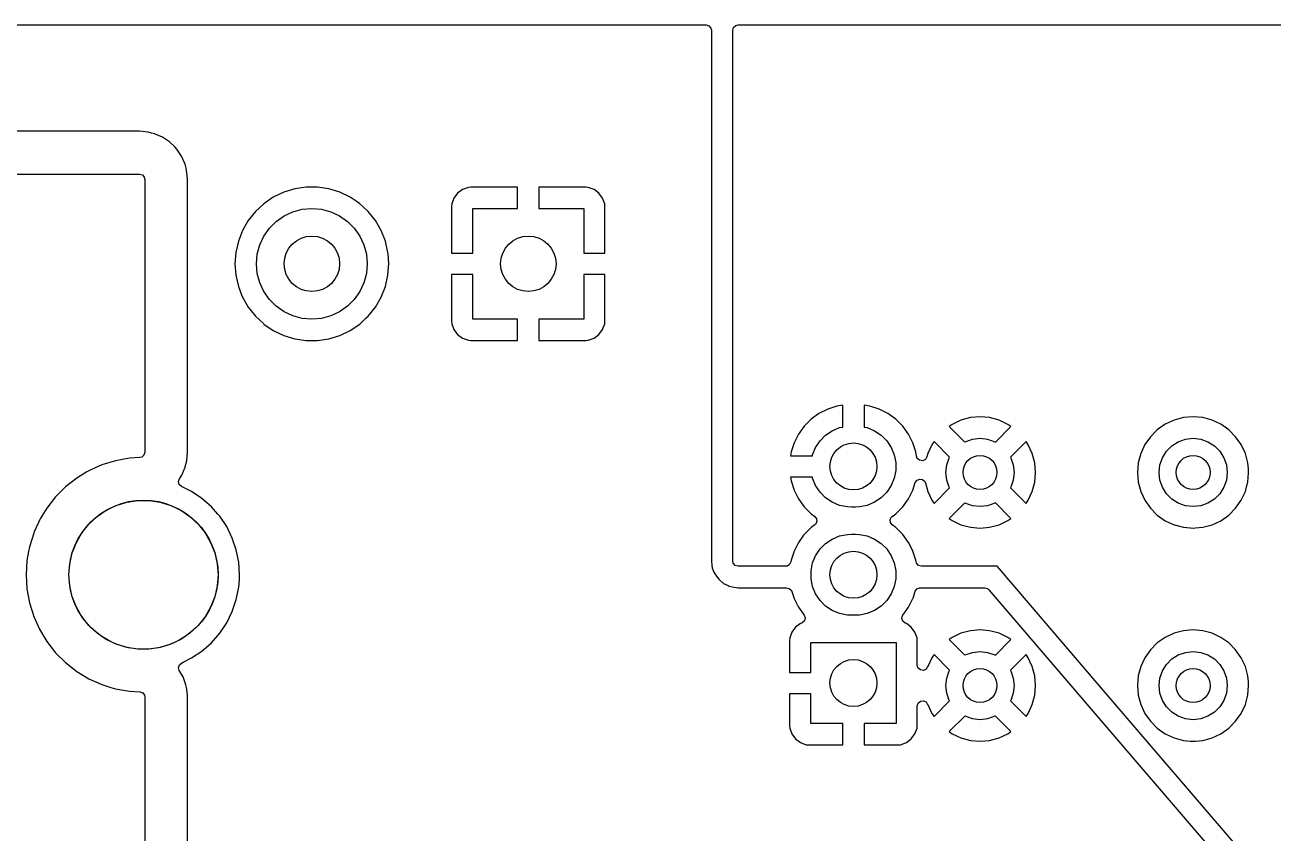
# Model space of a CAD drawing. Extents: x 2.85 to 10.26, y -4.55 to -2.42.
# Drawn here: x 4.692 to 5.846, y -3.168 to -2.421 of the extents above; entities that cross this region are included whole.
import ezdxf

# ---------------------------------------------------------------- set-up
doc = ezdxf.new("R2010")
doc.units = 0
doc.header["$MEASUREMENT"] = 0
doc.layers.add('BLACK', color=7, linetype='CONTINUOUS')

msp = doc.modelspace()

# ---------------------------------------------------------------- linework, layer by layer
at = {"layer": 'BLACK', "linetype": 'CONTINUOUS'}
for p, q in [((3.8435, -2.4213), (5.3217, -2.4213)), ((5.3217, -2.4213), (5.3243, -2.4221)), ((5.3493, -2.4217), (5.3513, -2.4213)), ((5.3513, -2.4213), (10.0473, -2.4213)), ((5.3243, -2.4221), (5.3261, -2.4241)), ((5.3261, -2.4241), (5.3266, -2.4262)), ((5.3266, -2.4262), (5.3266, -2.9164)), ((5.3465, -2.4262), (5.3472, -2.4235)), ((5.3465, -2.9164), (5.3465, -2.4262)), ((5.3472, -2.4235), (5.3493, -2.4217)), ((4.7983, -2.5195), (4.5861, -2.5195)), ((4.8062, -2.5203), (4.7983, -2.5195)), ((4.7983, -2.5195), (4.7983, -2.5195)), ((4.8094, -2.5211), (4.8062, -2.5203)), ((4.8062, -2.5203), (4.8062, -2.5203)), ((4.8062, -2.5203), (4.8062, -2.5203)), ((4.8121, -2.5218), (4.8094, -2.5211)), ((4.8094, -2.5211), (4.8094, -2.5211)), ((4.8094, -2.5211), (4.8094, -2.5211)), ((4.8195, -2.5249), (4.8121, -2.5218)), ((4.8121, -2.5218), (4.8121, -2.5218)), ((4.8261, -2.5293), (4.8195, -2.5249)), ((4.8195, -2.5249), (4.8195, -2.5249)), ((4.8308, -2.5339), (4.8261, -2.5293)), ((4.8261, -2.5293), (4.8261, -2.5293)), ((4.8326, -2.536), (4.8308, -2.5339)), ((4.8372, -2.5425), (4.8326, -2.536)), ((4.8326, -2.536), (4.8326, -2.536)), ((4.8326, -2.536), (4.8326, -2.536)), ((4.8404, -2.5499), (4.8372, -2.5425)), ((4.8372, -2.5425), (4.8372, -2.5425)), ((4.8372, -2.5425), (4.8372, -2.5425)), ((4.5861, -2.5591), (4.7983, -2.5591)), ((4.7983, -2.5591), (4.8009, -2.5598)), ((4.8009, -2.5598), (4.8027, -2.5619)), ((4.8414, -2.5535), (4.8404, -2.5499)), ((4.8418, -2.5555), (4.8414, -2.5535)), ((4.8427, -2.5635), (4.8418, -2.5555)), ((4.8027, -2.5619), (4.8031, -2.5639)), ((4.8031, -2.5639), (4.8031, -2.816)), ((4.8427, -2.5639), (4.8427, -2.5635)), ((4.8427, -2.6419), (4.8427, -2.5639)), ((4.9522, -2.571), (4.9417, -2.5726)), ((4.9628, -2.571), (4.9522, -2.571)), ((4.9522, -2.571), (4.9522, -2.571)), ((4.9733, -2.5726), (4.9628, -2.571)), ((4.9628, -2.571), (4.9628, -2.571)), ((5.1021, -2.5713), (5.0968, -2.5733)), ((5.1044, -2.5711), (5.1021, -2.5713)), ((5.1021, -2.5713), (5.1021, -2.5713)), ((5.1476, -2.5711), (5.1044, -2.5711)), ((5.1476, -2.5907), (5.1476, -2.5711)), ((5.2105, -2.5711), (5.1673, -2.5711)), ((5.1673, -2.5711), (5.1673, -2.5907)), ((5.2129, -2.5713), (5.2105, -2.5711)), ((5.2182, -2.5733), (5.2129, -2.5713)), ((5.2129, -2.5713), (5.2129, -2.5713)), ((4.9219, -2.5804), (4.9132, -2.5864)), ((4.9315, -2.5758), (4.9219, -2.5804)), ((4.9417, -2.5726), (4.9315, -2.5758)), ((4.9417, -2.5726), (4.9417, -2.5726)), ((4.9835, -2.5758), (4.9733, -2.5726)), ((4.9733, -2.5726), (4.9733, -2.5726)), ((4.993, -2.5804), (4.9835, -2.5758)), ((4.9835, -2.5758), (4.9835, -2.5758)), ((4.9994, -2.5847), (4.993, -2.5804)), ((4.993, -2.5804), (4.993, -2.5804)), ((4.993, -2.5804), (4.993, -2.5804)), ((4.993, -2.5804), (4.993, -2.5804)), ((5.0888, -2.5812), (5.0869, -2.5865)), ((5.0922, -2.5767), (5.0888, -2.5812)), ((5.0888, -2.5812), (5.0888, -2.5812)), ((5.0968, -2.5733), (5.0922, -2.5767)), ((5.0922, -2.5767), (5.0922, -2.5767)), ((5.0968, -2.5733), (5.0968, -2.5733)), ((5.2227, -2.5767), (5.2182, -2.5733)), ((5.2182, -2.5733), (5.2182, -2.5733)), ((5.2261, -2.5812), (5.2227, -2.5767)), ((5.2227, -2.5767), (5.2227, -2.5767)), ((5.2281, -2.5865), (5.2261, -2.5812)), ((5.2261, -2.5812), (5.2261, -2.5812)), ((4.9054, -2.5936), (4.8987, -2.6019)), ((4.9132, -2.5864), (4.9054, -2.5936)), ((4.9319, -2.5976), (4.94, -2.5938)), ((4.94, -2.5938), (4.9486, -2.5915)), ((4.9486, -2.5915), (4.9575, -2.5907)), ((4.9575, -2.5907), (4.9664, -2.5915)), ((4.9664, -2.5915), (4.975, -2.5938)), ((4.975, -2.5938), (4.9831, -2.5976)), ((5.0018, -2.5864), (4.9994, -2.5847)), ((5.0045, -2.5889), (5.0018, -2.5864)), ((5.0096, -2.5936), (5.0045, -2.5889)), ((5.0162, -2.6019), (5.0096, -2.5936)), ((5.0096, -2.5936), (5.0096, -2.5936)), ((5.0096, -2.5936), (5.0096, -2.5936)), ((5.0869, -2.5865), (5.0866, -2.5889)), ((5.0866, -2.5889), (5.0866, -2.6321)), ((5.0869, -2.5865), (5.0869, -2.5865)), ((5.1063, -2.6321), (5.1063, -2.5907)), ((5.1063, -2.5907), (5.1476, -2.5907)), ((5.1673, -2.5907), (5.2087, -2.5907)), ((5.2087, -2.5907), (5.2087, -2.6321)), ((5.2283, -2.5889), (5.2281, -2.5865)), ((5.2281, -2.5865), (5.2281, -2.5865)), ((5.2283, -2.6321), (5.2283, -2.5889)), ((5.2283, -2.5889), (5.2283, -2.5889)), ((4.8987, -2.6019), (4.8934, -2.6111)), ((4.9183, -2.609), (4.9246, -2.6027)), ((4.9246, -2.6027), (4.9319, -2.5976)), ((4.9831, -2.5976), (4.9904, -2.6027)), ((4.9904, -2.6027), (4.9967, -2.609)), ((5.0215, -2.6111), (5.0162, -2.6019)), ((4.8934, -2.6111), (4.8896, -2.621)), ((4.8934, -2.6111), (4.8934, -2.6111)), ((4.9094, -2.6244), (4.9132, -2.6163)), ((4.9132, -2.6163), (4.9183, -2.609)), ((4.9967, -2.609), (5.0018, -2.6163)), ((5.0018, -2.6163), (5.0056, -2.6244)), ((5.0254, -2.621), (5.0215, -2.6111)), ((4.8896, -2.621), (4.8872, -2.6313)), ((4.8896, -2.621), (4.8896, -2.621)), ((4.9071, -2.633), (4.9094, -2.6244)), ((5.0056, -2.6244), (5.0079, -2.633)), ((5.0278, -2.6313), (5.0254, -2.621)), ((4.8872, -2.6313), (4.8864, -2.6419)), ((4.9063, -2.6419), (4.9071, -2.633)), ((5.0079, -2.633), (5.0087, -2.6419)), ((5.0279, -2.6328), (5.0278, -2.6313)), ((5.0286, -2.6419), (5.0279, -2.6328)), ((5.0866, -2.6321), (5.1063, -2.6321)), ((5.2087, -2.6321), (5.2283, -2.6321)), ((4.8427, -2.816), (4.8427, -2.6419)), ((4.8864, -2.6419), (4.8872, -2.6525)), ((4.8864, -2.6419), (4.8864, -2.6419)), ((4.9071, -2.6508), (4.9063, -2.6419)), ((4.9094, -2.6594), (4.9071, -2.6508)), ((5.0079, -2.6508), (5.0056, -2.6594)), ((5.0087, -2.6419), (5.0079, -2.6508)), ((5.0278, -2.6525), (5.0283, -2.6448)), ((5.0283, -2.6448), (5.0286, -2.6419)), ((5.0286, -2.6419), (5.0286, -2.6419)), ((5.0866, -2.6518), (5.0866, -2.695)), ((5.1063, -2.6518), (5.0866, -2.6518)), ((5.1063, -2.6931), (5.1063, -2.6518)), ((5.2283, -2.6518), (5.2087, -2.6518)), ((5.2087, -2.6518), (5.2087, -2.6931)), ((5.2283, -2.695), (5.2283, -2.6518)), ((4.8872, -2.6525), (4.8896, -2.6629)), ((4.8896, -2.6629), (4.8896, -2.6629)), ((4.8896, -2.6629), (4.8925, -2.6705)), ((4.9132, -2.6675), (4.9094, -2.6594)), ((5.0056, -2.6594), (5.0018, -2.6675)), ((5.0215, -2.6728), (5.0254, -2.6629)), ((5.0254, -2.6629), (5.0278, -2.6525)), ((4.8925, -2.6705), (4.8934, -2.6728)), ((4.8934, -2.6728), (4.8987, -2.682)), ((4.9183, -2.6748), (4.9132, -2.6675)), ((4.9246, -2.6811), (4.9183, -2.6748)), ((4.9967, -2.6748), (4.9904, -2.6811)), ((5.0018, -2.6675), (4.9967, -2.6748)), ((5.0162, -2.682), (5.0215, -2.6728)), ((4.8987, -2.682), (4.9015, -2.6854)), ((4.9015, -2.6854), (4.9054, -2.6903)), ((4.9319, -2.6863), (4.9246, -2.6811)), ((4.94, -2.69), (4.9319, -2.6863)), ((4.9831, -2.6863), (4.975, -2.69)), ((4.9904, -2.6811), (4.9831, -2.6863)), ((5.0096, -2.6903), (5.0162, -2.682)), ((4.9054, -2.6903), (4.9127, -2.6971)), ((4.9127, -2.6971), (4.9132, -2.6975)), ((4.9132, -2.6975), (4.9219, -2.7035)), ((4.9486, -2.6923), (4.94, -2.69)), ((4.9575, -2.6931), (4.9486, -2.6923)), ((4.9664, -2.6923), (4.9575, -2.6931)), ((4.975, -2.69), (4.9664, -2.6923)), ((4.993, -2.7035), (5.0018, -2.6975)), ((5.0018, -2.6975), (5.0078, -2.6919)), ((5.0078, -2.6919), (5.0096, -2.6903)), ((5.0096, -2.6903), (5.0096, -2.6903)), ((5.0096, -2.6903), (5.0096, -2.6903)), ((5.0866, -2.695), (5.0869, -2.6973)), ((5.0869, -2.6973), (5.0869, -2.6973)), ((5.0869, -2.6973), (5.0888, -2.7026)), ((5.1476, -2.6931), (5.1063, -2.6931)), ((5.1476, -2.7128), (5.1476, -2.6931)), ((5.2087, -2.6931), (5.1673, -2.6931)), ((5.1673, -2.6931), (5.1673, -2.7128)), ((5.2261, -2.7026), (5.2281, -2.6973)), ((5.2281, -2.6973), (5.2283, -2.695)), ((5.2281, -2.6973), (5.2281, -2.6973)), ((5.2283, -2.695), (5.2283, -2.695)), ((4.9219, -2.7035), (4.9315, -2.7081)), ((4.9315, -2.7081), (4.9417, -2.7112)), ((4.9733, -2.7112), (4.9835, -2.7081)), ((4.9835, -2.7081), (4.993, -2.7035)), ((5.0888, -2.7026), (5.0888, -2.7026)), ((5.0888, -2.7026), (5.0922, -2.7072)), ((5.0922, -2.7072), (5.0922, -2.7072)), ((5.0922, -2.7072), (5.0968, -2.7106)), ((5.2182, -2.7106), (5.2227, -2.7072)), ((5.2227, -2.7072), (5.2261, -2.7026)), ((5.2227, -2.7072), (5.2227, -2.7072)), ((5.2261, -2.7026), (5.2261, -2.7026)), ((4.9417, -2.7112), (4.9417, -2.7112)), ((4.9417, -2.7112), (4.9417, -2.7112)), ((4.9417, -2.7112), (4.9522, -2.7128)), ((4.9522, -2.7128), (4.9522, -2.7128)), ((4.9522, -2.7128), (4.9522, -2.7128)), ((4.9522, -2.7128), (4.9522, -2.7128)), ((4.9522, -2.7128), (4.9628, -2.7128)), ((4.9628, -2.7128), (4.9733, -2.7112)), ((4.9628, -2.7128), (4.9628, -2.7128)), ((4.9628, -2.7128), (4.9628, -2.7128)), ((4.9733, -2.7112), (4.9733, -2.7112)), ((4.9733, -2.7112), (4.9733, -2.7112)), ((5.0968, -2.7106), (5.0968, -2.7106)), ((5.0968, -2.7106), (5.1021, -2.7125)), ((5.1021, -2.7125), (5.1021, -2.7125)), ((5.1021, -2.7125), (5.1044, -2.7128)), ((5.1044, -2.7128), (5.1044, -2.7128)), ((5.1044, -2.7128), (5.1476, -2.7128)), ((5.1673, -2.7128), (5.2105, -2.7128)), ((5.2105, -2.7128), (5.2129, -2.7125)), ((5.2105, -2.7128), (5.2105, -2.7128)), ((5.2129, -2.7125), (5.2182, -2.7106)), ((5.2129, -2.7125), (5.2129, -2.7125)), ((5.2182, -2.7106), (5.2182, -2.7106)), ((5.4341, -2.7761), (5.426, -2.7802)), ((5.4426, -2.7734), (5.4341, -2.7761)), ((5.448, -2.7725), (5.4426, -2.7734)), ((5.448, -2.7927), (5.448, -2.7725)), ((5.4731, -2.7734), (5.4677, -2.7725)), ((5.4677, -2.7725), (5.4677, -2.7927)), ((5.4817, -2.7761), (5.4731, -2.7734)), ((5.4731, -2.7734), (5.4731, -2.7734)), ((5.4897, -2.7802), (5.4817, -2.7761)), ((5.4188, -2.7855), (5.4124, -2.7919)), ((5.426, -2.7802), (5.4188, -2.7855)), ((5.497, -2.7855), (5.4897, -2.7802)), ((5.5034, -2.7919), (5.497, -2.7855)), ((5.5491, -2.7902), (5.5462, -2.7922)), ((5.5572, -2.7864), (5.5491, -2.7902)), ((5.5491, -2.7902), (5.5491, -2.7902)), ((5.5659, -2.784), (5.5572, -2.7864)), ((5.5572, -2.7864), (5.5572, -2.7864)), ((5.5748, -2.7833), (5.5659, -2.784)), ((5.5659, -2.784), (5.5659, -2.784)), ((5.5837, -2.784), (5.5748, -2.7833)), ((5.5748, -2.7833), (5.5748, -2.7833)), ((5.5924, -2.7864), (5.5837, -2.784)), ((5.5837, -2.784), (5.5837, -2.784)), ((5.6005, -2.7902), (5.5924, -2.7864)), ((5.5924, -2.7864), (5.5924, -2.7864)), ((5.6034, -2.7922), (5.6005, -2.7902)), ((5.746, -2.7901), (5.7386, -2.7953)), ((5.7541, -2.7863), (5.746, -2.7901)), ((5.746, -2.7901), (5.746, -2.7901)), ((5.7627, -2.784), (5.7541, -2.7863)), ((5.7541, -2.7863), (5.7541, -2.7863)), ((5.7717, -2.7832), (5.7627, -2.784)), ((5.7627, -2.784), (5.7627, -2.784)), ((5.7806, -2.784), (5.7717, -2.7832)), ((5.7717, -2.7832), (5.7717, -2.7832)), ((5.7892, -2.7863), (5.7806, -2.784)), ((5.7806, -2.784), (5.7806, -2.784)), ((5.7806, -2.784), (5.7806, -2.784)), ((5.7806, -2.784), (5.7806, -2.784)), ((5.7806, -2.784), (5.7806, -2.784)), ((5.7974, -2.7901), (5.7892, -2.7863)), ((5.7892, -2.7863), (5.7892, -2.7863)), ((5.8047, -2.7953), (5.7974, -2.7901)), ((5.7974, -2.7901), (5.7974, -2.7901)), ((5.4071, -2.7992), (5.403, -2.8072)), ((5.4124, -2.7919), (5.4071, -2.7992)), ((5.427, -2.8053), (5.4322, -2.8001)), ((5.4322, -2.8001), (5.4383, -2.7961)), ((5.4383, -2.7961), (5.4451, -2.7932)), ((5.4451, -2.7932), (5.448, -2.7927)), ((5.4677, -2.7927), (5.4706, -2.7932)), ((5.4706, -2.7932), (5.4774, -2.7961)), ((5.4774, -2.7961), (5.4835, -2.8001)), ((5.4835, -2.8001), (5.4887, -2.8053)), ((5.5087, -2.7992), (5.5034, -2.7919)), ((5.5127, -2.8072), (5.5087, -2.7992)), ((5.5462, -2.7922), (5.5462, -2.7922)), ((5.5462, -2.7922), (5.5607, -2.8066)), ((5.589, -2.8066), (5.6034, -2.7922)), ((5.7323, -2.8016), (5.7271, -2.8089)), ((5.7386, -2.7953), (5.7323, -2.8016)), ((5.811, -2.8016), (5.8047, -2.7953)), ((5.8162, -2.8089), (5.811, -2.8016)), ((5.811, -2.8016), (5.811, -2.8016)), ((5.403, -2.8072), (5.4002, -2.8157)), ((5.4201, -2.8182), (5.4229, -2.8115)), ((5.4229, -2.8115), (5.427, -2.8053)), ((5.4887, -2.8053), (5.4928, -2.8115)), ((5.4928, -2.8115), (5.4956, -2.8182)), ((5.5155, -2.8157), (5.5127, -2.8072)), ((5.5303, -2.809), (5.5265, -2.8171)), ((5.5323, -2.8061), (5.5303, -2.809)), ((5.5303, -2.809), (5.5303, -2.809)), ((5.5467, -2.8205), (5.5323, -2.8061)), ((5.5323, -2.8061), (5.5323, -2.8061)), ((5.5607, -2.8066), (5.5611, -2.8063)), ((5.5611, -2.8063), (5.5678, -2.8039)), ((5.5678, -2.8039), (5.5748, -2.8031)), ((5.5748, -2.8031), (5.5818, -2.8039)), ((5.5818, -2.8039), (5.5885, -2.8063)), ((5.5885, -2.8063), (5.589, -2.8066)), ((5.6173, -2.8061), (5.6029, -2.8205)), ((5.6193, -2.809), (5.6173, -2.8061)), ((5.6231, -2.8171), (5.6193, -2.809)), ((5.6193, -2.809), (5.6193, -2.809)), ((5.7271, -2.8089), (5.7234, -2.8171)), ((5.7271, -2.8089), (5.7271, -2.8089)), ((5.747, -2.815), (5.752, -2.81)), ((5.752, -2.81), (5.758, -2.8063)), ((5.758, -2.8063), (5.7646, -2.8039)), ((5.7646, -2.8039), (5.7717, -2.8031)), ((5.7717, -2.8031), (5.7787, -2.8039)), ((5.7787, -2.8039), (5.7853, -2.8063)), ((5.7853, -2.8063), (5.7913, -2.81)), ((5.7913, -2.81), (5.7963, -2.815)), ((5.82, -2.8171), (5.8162, -2.8089)), ((4.776, -2.8238), (4.7635, -2.8277)), ((4.7889, -2.8214), (4.776, -2.8238)), ((4.776, -2.8238), (4.776, -2.8238)), ((4.776, -2.8238), (4.776, -2.8238)), ((4.7986, -2.8209), (4.7889, -2.8214)), ((4.7889, -2.8214), (4.7889, -2.8214)), ((4.8003, -2.8204), (4.7986, -2.8209)), ((4.8024, -2.8186), (4.8003, -2.8204)), ((4.8031, -2.816), (4.8024, -2.8186)), ((4.8411, -2.8271), (4.8419, -2.824)), ((4.8419, -2.824), (4.8427, -2.816)), ((5.4002, -2.8157), (5.3997, -2.8193)), ((5.3997, -2.8193), (5.4199, -2.8193)), ((5.4199, -2.8193), (5.4201, -2.8182)), ((5.4956, -2.8182), (5.4971, -2.8255)), ((5.5161, -2.8197), (5.5155, -2.8157)), ((5.5155, -2.8157), (5.5155, -2.8157)), ((5.5169, -2.8217), (5.5161, -2.8197)), ((5.519, -2.8234), (5.5169, -2.8217)), ((5.5218, -2.8238), (5.519, -2.8234)), ((5.5243, -2.8226), (5.5218, -2.8238)), ((5.5257, -2.8202), (5.5243, -2.8226)), ((5.5265, -2.8171), (5.5257, -2.8202)), ((5.5265, -2.8171), (5.5265, -2.8171)), ((5.5441, -2.8276), (5.5464, -2.821)), ((5.5464, -2.821), (5.5467, -2.8205)), ((5.6029, -2.8205), (5.6032, -2.821)), ((5.6032, -2.821), (5.6055, -2.8276)), ((5.6254, -2.8257), (5.6231, -2.8171)), ((5.6231, -2.8171), (5.6231, -2.8171)), ((5.7234, -2.8171), (5.721, -2.8257)), ((5.7234, -2.8171), (5.7234, -2.8171)), ((5.7409, -2.8276), (5.7433, -2.821)), ((5.7433, -2.821), (5.747, -2.815)), ((5.7963, -2.815), (5.8, -2.821)), ((5.8, -2.821), (5.8024, -2.8276)), ((5.8223, -2.8257), (5.82, -2.8171)), ((4.7497, -2.8342), (4.7403, -2.8399)), ((4.7516, -2.8331), (4.7497, -2.8342)), ((4.7521, -2.8328), (4.7516, -2.8331)), ((4.7573, -2.8305), (4.7521, -2.8328)), ((4.7635, -2.8277), (4.7573, -2.8305)), ((4.7635, -2.8277), (4.7635, -2.8277)), ((4.7635, -2.8277), (4.7635, -2.8277)), ((4.8373, -2.8372), (4.8404, -2.8298)), ((4.8404, -2.8298), (4.8411, -2.8271)), ((5.4971, -2.8328), (5.4956, -2.84)), ((5.4971, -2.8255), (5.4971, -2.8328)), ((5.5433, -2.8346), (5.5441, -2.8276)), ((5.5441, -2.8417), (5.5433, -2.8346)), ((5.6055, -2.8276), (5.6063, -2.8346)), ((5.6063, -2.8346), (5.6055, -2.8417)), ((5.6262, -2.8346), (5.6254, -2.8257)), ((5.6254, -2.8257), (5.6254, -2.8257)), ((5.6254, -2.8436), (5.6262, -2.8346)), ((5.6262, -2.8346), (5.6262, -2.8346)), ((5.6262, -2.8346), (5.6262, -2.8346)), ((5.721, -2.8257), (5.7203, -2.8346)), ((5.7203, -2.8346), (5.721, -2.8436)), ((5.7203, -2.8346), (5.7203, -2.8346)), ((5.721, -2.8257), (5.721, -2.8257)), ((5.7402, -2.8346), (5.7409, -2.8276)), ((5.7409, -2.8417), (5.7402, -2.8346)), ((5.8024, -2.8276), (5.8031, -2.8346)), ((5.8031, -2.8346), (5.8024, -2.8417)), ((5.8228, -2.8314), (5.8223, -2.8257)), ((5.8223, -2.8436), (5.823, -2.8351)), ((5.823, -2.8346), (5.8228, -2.8314)), ((5.823, -2.8351), (5.823, -2.8346)), ((5.823, -2.8346), (5.823, -2.8346)), ((4.73, -2.8479), (4.7208, -2.8572)), ((4.7403, -2.8399), (4.73, -2.8479)), ((4.8343, -2.8431), (4.8351, -2.8405)), ((4.835, -2.8458), (4.8343, -2.8431)), ((4.837, -2.8476), (4.835, -2.8458)), ((4.8351, -2.8405), (4.8373, -2.8372)), ((4.8464, -2.8522), (4.837, -2.8476)), ((5.4199, -2.839), (5.3997, -2.839)), ((5.3997, -2.839), (5.4002, -2.8425)), ((5.4002, -2.8425), (5.403, -2.8511)), ((5.4201, -2.84), (5.4199, -2.839)), ((5.4229, -2.8468), (5.4201, -2.84)), ((5.427, -2.8529), (5.4229, -2.8468)), ((5.4928, -2.8468), (5.4887, -2.8529)), ((5.4956, -2.84), (5.4928, -2.8468)), ((5.5127, -2.8511), (5.515, -2.844)), ((5.515, -2.844), (5.5166, -2.8417)), ((5.5166, -2.8417), (5.5191, -2.8407)), ((5.5191, -2.8407), (5.5218, -2.8411)), ((5.5218, -2.8411), (5.5239, -2.843)), ((5.5239, -2.843), (5.5244, -2.8443)), ((5.5244, -2.8443), (5.5265, -2.8522)), ((5.5464, -2.8483), (5.5441, -2.8417)), ((5.6055, -2.8417), (5.6032, -2.8483)), ((5.6231, -2.8522), (5.6254, -2.8436)), ((5.6254, -2.8436), (5.6254, -2.8436)), ((5.721, -2.8436), (5.721, -2.8436)), ((5.721, -2.8436), (5.7234, -2.8522)), ((5.7433, -2.8483), (5.7409, -2.8417)), ((5.8024, -2.8417), (5.8, -2.8483)), ((5.82, -2.8522), (5.8214, -2.8467)), ((5.8214, -2.8467), (5.8223, -2.8436)), ((4.7208, -2.8572), (4.7127, -2.8675)), ((4.856, -2.8587), (4.8464, -2.8522)), ((4.8464, -2.8522), (4.8464, -2.8522)), ((4.8648, -2.8663), (4.856, -2.8587)), ((5.403, -2.8511), (5.4071, -2.8591)), ((5.4071, -2.8591), (5.4124, -2.8664)), ((5.4322, -2.8581), (5.427, -2.8529)), ((5.4383, -2.8622), (5.4322, -2.8581)), ((5.4835, -2.8581), (5.4774, -2.8622)), ((5.4887, -2.8529), (5.4835, -2.8581)), ((5.5034, -2.8664), (5.5087, -2.8591)), ((5.5087, -2.8591), (5.5127, -2.8511)), ((5.5265, -2.8522), (5.5265, -2.8522)), ((5.5265, -2.8522), (5.5303, -2.8603)), ((5.5323, -2.8632), (5.5467, -2.8488)), ((5.5467, -2.8488), (5.5464, -2.8483)), ((5.6032, -2.8483), (5.6029, -2.8488)), ((5.6029, -2.8488), (5.6173, -2.8632)), ((5.6193, -2.8603), (5.6231, -2.8522)), ((5.6231, -2.8522), (5.6231, -2.8522)), ((5.7234, -2.8522), (5.7234, -2.8522)), ((5.7234, -2.8522), (5.7271, -2.8603)), ((5.747, -2.8543), (5.7433, -2.8483)), ((5.752, -2.8593), (5.747, -2.8543)), ((5.758, -2.863), (5.752, -2.8593)), ((5.7913, -2.8593), (5.7853, -2.863)), ((5.7963, -2.8543), (5.7913, -2.8593)), ((5.8, -2.8483), (5.7963, -2.8543)), ((5.8162, -2.8603), (5.82, -2.8522)), ((4.7127, -2.8675), (4.7097, -2.8725)), ((4.759, -2.8753), (4.7675, -2.8695)), ((4.7675, -2.8695), (4.7768, -2.865)), ((4.7768, -2.865), (4.7866, -2.862)), ((4.7866, -2.862), (4.7968, -2.8604)), ((4.7968, -2.8604), (4.8071, -2.8604)), ((4.8071, -2.8604), (4.8173, -2.862)), ((4.8173, -2.862), (4.8271, -2.865)), ((4.8271, -2.865), (4.8364, -2.8695)), ((4.8364, -2.8695), (4.8449, -2.8753)), ((4.8707, -2.8732), (4.8648, -2.8663)), ((5.4124, -2.8664), (5.4188, -2.8728)), ((5.4451, -2.865), (5.4383, -2.8622)), ((5.4523, -2.8665), (5.4451, -2.865)), ((5.456, -2.8666), (5.4523, -2.8665)), ((5.4597, -2.8666), (5.456, -2.8666)), ((5.4634, -2.8665), (5.4597, -2.8666)), ((5.4706, -2.865), (5.4634, -2.8665)), ((5.4774, -2.8622), (5.4706, -2.865)), ((5.497, -2.8728), (5.5034, -2.8664)), ((5.5303, -2.8603), (5.5323, -2.8632)), ((5.5607, -2.8627), (5.5462, -2.8771)), ((5.5611, -2.863), (5.5607, -2.8627)), ((5.5678, -2.8654), (5.5611, -2.863)), ((5.5748, -2.8661), (5.5678, -2.8654)), ((5.5818, -2.8654), (5.5748, -2.8661)), ((5.5885, -2.863), (5.5818, -2.8654)), ((5.589, -2.8627), (5.5885, -2.863)), ((5.6034, -2.8771), (5.589, -2.8627)), ((5.6173, -2.8632), (5.6193, -2.8603)), ((5.7271, -2.8603), (5.7271, -2.8603)), ((5.7271, -2.8603), (5.7323, -2.8677)), ((5.7323, -2.8677), (5.7386, -2.874)), ((5.7646, -2.8654), (5.758, -2.863)), ((5.7717, -2.8661), (5.7646, -2.8654)), ((5.7787, -2.8654), (5.7717, -2.8661)), ((5.7853, -2.863), (5.7787, -2.8654)), ((5.8047, -2.874), (5.811, -2.8677)), ((5.811, -2.8677), (5.8162, -2.8603)), ((4.705, -2.8808), (4.701, -2.8896)), ((4.7059, -2.8787), (4.705, -2.8808)), ((4.7066, -2.8775), (4.7059, -2.8787)), ((4.7059, -2.8787), (4.7059, -2.8787)), ((4.7097, -2.8725), (4.7066, -2.8775)), ((4.745, -2.8903), (4.7515, -2.8823)), ((4.7515, -2.8823), (4.759, -2.8753)), ((4.8449, -2.8753), (4.8525, -2.8823)), ((4.8525, -2.8823), (4.8589, -2.8903)), ((4.8724, -2.8751), (4.8707, -2.8732)), ((4.8789, -2.8847), (4.8724, -2.8751)), ((5.4188, -2.8728), (5.4188, -2.8728)), ((5.4188, -2.8728), (5.4221, -2.8752)), ((5.4221, -2.8752), (5.4238, -2.8774)), ((5.4227, -2.8825), (5.4221, -2.8831)), ((5.424, -2.8801), (5.4227, -2.8825)), ((5.4238, -2.8774), (5.424, -2.8801)), ((5.4918, -2.8782), (5.493, -2.8757)), ((5.492, -2.8809), (5.4918, -2.8782)), ((5.4937, -2.8831), (5.492, -2.8809)), ((5.493, -2.8757), (5.4937, -2.8752)), ((5.4937, -2.8752), (5.497, -2.8728)), ((5.5462, -2.8771), (5.5491, -2.8791)), ((5.5491, -2.8791), (5.5491, -2.8791)), ((5.5491, -2.8791), (5.5572, -2.8829)), ((5.5924, -2.8829), (5.6005, -2.8791)), ((5.6005, -2.8791), (5.6034, -2.8771)), ((5.7386, -2.874), (5.7386, -2.874)), ((5.7386, -2.874), (5.746, -2.8792)), ((5.746, -2.8792), (5.7541, -2.8829)), ((5.7892, -2.8829), (5.7974, -2.8792)), ((5.7974, -2.8792), (5.8047, -2.874)), ((4.7005, -2.8907), (4.6966, -2.9032)), ((4.701, -2.8896), (4.7005, -2.8907)), ((4.7005, -2.8907), (4.7005, -2.8907)), ((4.7399, -2.8992), (4.745, -2.8903)), ((4.8589, -2.8903), (4.864, -2.8992)), ((4.884, -2.8952), (4.8789, -2.8847)), ((5.4118, -2.8927), (5.4071, -2.8992)), ((5.4124, -2.8919), (5.4118, -2.8927)), ((5.4187, -2.8855), (5.4124, -2.8919)), ((5.4124, -2.8919), (5.4124, -2.8919)), ((5.4124, -2.8919), (5.4124, -2.8919)), ((5.4221, -2.8831), (5.4187, -2.8855)), ((5.4187, -2.8855), (5.4187, -2.8855)), ((5.4383, -2.8961), (5.4451, -2.8932)), ((5.4451, -2.8932), (5.4523, -2.8918)), ((5.4523, -2.8918), (5.456, -2.8916)), ((5.456, -2.8916), (5.4597, -2.8916)), ((5.4597, -2.8916), (5.4634, -2.8918)), ((5.4634, -2.8918), (5.4706, -2.8932)), ((5.4706, -2.8932), (5.4774, -2.8961)), ((5.497, -2.8855), (5.4937, -2.8831)), ((5.5034, -2.8919), (5.497, -2.8855)), ((5.5087, -2.8992), (5.5034, -2.8919)), ((5.5572, -2.8829), (5.5572, -2.8829)), ((5.5572, -2.8829), (5.5659, -2.8852)), ((5.5659, -2.8852), (5.5659, -2.8852)), ((5.5659, -2.8852), (5.5748, -2.886)), ((5.5748, -2.886), (5.5837, -2.8852)), ((5.5748, -2.886), (5.5748, -2.886)), ((5.5837, -2.8852), (5.5924, -2.8829)), ((5.5837, -2.8852), (5.5837, -2.8852)), ((5.5924, -2.8829), (5.5924, -2.8829)), ((5.7541, -2.8829), (5.7541, -2.8829)), ((5.7541, -2.8829), (5.7541, -2.8829)), ((5.7541, -2.8829), (5.7546, -2.8831)), ((5.7546, -2.8831), (5.7627, -2.8853)), ((5.7627, -2.8853), (5.7691, -2.8858)), ((5.7691, -2.8858), (5.7717, -2.886)), ((5.7717, -2.886), (5.7739, -2.8858)), ((5.7717, -2.886), (5.7717, -2.886)), ((5.7717, -2.886), (5.7717, -2.886)), ((5.7739, -2.8858), (5.7806, -2.8853)), ((5.7806, -2.8853), (5.7892, -2.8829)), ((4.6966, -2.9032), (4.6958, -2.9075)), ((4.6966, -2.9032), (4.6966, -2.9032)), ((4.6966, -2.9032), (4.6966, -2.9032)), ((4.7361, -2.9088), (4.7399, -2.8992)), ((4.864, -2.8992), (4.8678, -2.9088)), ((4.8877, -2.9062), (4.884, -2.8952)), ((5.4071, -2.8992), (5.403, -2.9072)), ((5.4229, -2.9115), (5.427, -2.9053)), ((5.427, -2.9053), (5.4322, -2.9001)), ((5.4322, -2.9001), (5.4383, -2.8961)), ((5.4774, -2.8961), (5.4835, -2.9001)), ((5.4835, -2.9001), (5.4887, -2.9053)), ((5.4887, -2.9053), (5.4928, -2.9115)), ((5.5109, -2.9034), (5.5087, -2.8992)), ((5.5128, -2.9072), (5.5109, -2.9034)), ((4.6943, -2.9161), (4.6935, -2.9291)), ((4.6958, -2.9075), (4.6943, -2.9161)), ((4.7338, -2.9189), (4.7361, -2.9088)), ((4.8678, -2.9088), (4.8701, -2.9189)), ((4.89, -2.9175), (4.8877, -2.9062)), ((5.3266, -2.9164), (5.3266, -2.9164)), ((5.3266, -2.9164), (5.327, -2.9206)), ((5.3469, -2.9184), (5.3465, -2.9164)), ((5.4, -2.9171), (5.3988, -2.9196)), ((5.4002, -2.9157), (5.4, -2.9171)), ((5.403, -2.9072), (5.4002, -2.9157)), ((5.4201, -2.9182), (5.4229, -2.9115)), ((5.4928, -2.9115), (5.4956, -2.9182)), ((5.5155, -2.9157), (5.5128, -2.9072)), ((5.5158, -2.9171), (5.5155, -2.9157)), ((5.5161, -2.9184), (5.5158, -2.9171)), ((4.7331, -2.9291), (4.7338, -2.9189)), ((4.8701, -2.9189), (4.8709, -2.9291)), ((4.8908, -2.9291), (4.89, -2.9175)), ((4.89, -2.9175), (4.89, -2.9175)), ((5.327, -2.9206), (5.327, -2.9206)), ((5.327, -2.9206), (5.3275, -2.9226)), ((5.3275, -2.9226), (5.3288, -2.9267)), ((5.3288, -2.9267), (5.3288, -2.9267)), ((5.3288, -2.9267), (5.3319, -2.9314)), ((5.3487, -2.9205), (5.3469, -2.9184)), ((5.3513, -2.9213), (5.3487, -2.9205)), ((5.3952, -2.9213), (5.3513, -2.9213)), ((5.3965, -2.9211), (5.3952, -2.9213)), ((5.3988, -2.9196), (5.3965, -2.9211)), ((5.4187, -2.9255), (5.4201, -2.9182)), ((5.4187, -2.9328), (5.4187, -2.9255)), ((5.4956, -2.9182), (5.4971, -2.9255)), ((5.4971, -2.9255), (5.4971, -2.9328)), ((5.5179, -2.9205), (5.5161, -2.9184)), ((5.5206, -2.9213), (5.5179, -2.9205)), ((5.5906, -2.9213), (5.5206, -2.9213)), ((5.685, -3.0315), (5.5906, -2.9213)), ((5.5906, -2.9213), (5.5906, -2.9213)), ((4.6935, -2.9291), (4.6943, -2.9422)), ((4.7338, -2.9394), (4.7331, -2.9291)), ((4.7361, -2.9494), (4.7338, -2.9394)), ((4.8701, -2.9394), (4.8678, -2.9494)), ((4.8709, -2.9291), (4.8701, -2.9394)), ((4.89, -2.9407), (4.8905, -2.9335)), ((4.8905, -2.9335), (4.8908, -2.9291)), ((4.8908, -2.9291), (4.8908, -2.9291)), ((5.3319, -2.9314), (5.3319, -2.9314)), ((5.3319, -2.9314), (5.3337, -2.9335)), ((5.3337, -2.9335), (5.3337, -2.9335)), ((5.3337, -2.9335), (5.3337, -2.9335)), ((5.3337, -2.9335), (5.3379, -2.9372)), ((5.3379, -2.9372), (5.3379, -2.9372)), ((5.3379, -2.9372), (5.3379, -2.9372)), ((5.3379, -2.9372), (5.3421, -2.9391)), ((5.3421, -2.9391), (5.3431, -2.9396)), ((5.3431, -2.9396), (5.3457, -2.9404)), ((5.3457, -2.9404), (5.3457, -2.9404)), ((5.3457, -2.9404), (5.3513, -2.9412)), ((5.4201, -2.94), (5.4187, -2.9328)), ((5.4229, -2.9468), (5.4201, -2.94)), ((5.4956, -2.94), (5.4928, -2.9468)), ((5.4971, -2.9328), (5.4956, -2.94)), ((4.6943, -2.9422), (4.6943, -2.9422)), ((4.6943, -2.9422), (4.6943, -2.9422)), ((4.6943, -2.9422), (4.6966, -2.9551)), ((4.7399, -2.959), (4.7361, -2.9494)), ((4.8678, -2.9494), (4.864, -2.959)), ((4.8877, -2.9521), (4.89, -2.9407)), ((5.3513, -2.9412), (5.3513, -2.9412)), ((5.3513, -2.9412), (5.3952, -2.9412)), ((5.3952, -2.9412), (5.3959, -2.9411)), ((5.3952, -2.9412), (5.3952, -2.9412)), ((5.3959, -2.9411), (5.3986, -2.9417)), ((5.3986, -2.9417), (5.4005, -2.9437)), ((5.4005, -2.9437), (5.4008, -2.9445)), ((5.4008, -2.9445), (5.403, -2.9511)), ((5.403, -2.9511), (5.403, -2.9511)), ((5.403, -2.9511), (5.4071, -2.9591)), ((5.427, -2.9529), (5.4229, -2.9468)), ((5.4928, -2.9468), (5.4887, -2.9529)), ((5.5087, -2.9591), (5.5128, -2.9511)), ((5.5128, -2.9511), (5.5129, -2.9507)), ((5.5129, -2.9507), (5.5149, -2.9444)), ((5.5149, -2.9444), (5.5165, -2.9422)), ((5.5165, -2.9422), (5.519, -2.9411)), ((5.519, -2.9411), (5.5203, -2.9411)), ((5.5203, -2.9411), (5.5206, -2.9412)), ((5.5206, -2.9412), (5.5792, -2.9412)), ((5.5792, -2.9412), (5.5818, -2.9419)), ((5.5818, -2.9419), (5.5829, -2.9429)), ((5.5829, -2.9429), (5.6588, -3.0315)), ((4.6966, -2.9551), (4.6966, -2.9551)), ((4.6966, -2.9551), (4.6966, -2.9551)), ((4.6966, -2.9551), (4.7005, -2.9676)), ((4.745, -2.9679), (4.7399, -2.959)), ((4.864, -2.959), (4.8589, -2.9679)), ((4.8789, -2.9735), (4.884, -2.9631)), ((4.884, -2.9631), (4.8877, -2.9521)), ((5.4071, -2.9591), (5.4123, -2.9663)), ((5.4322, -2.9581), (5.427, -2.9529)), ((5.4383, -2.9622), (5.4322, -2.9581)), ((5.4451, -2.965), (5.4383, -2.9622)), ((5.4774, -2.9622), (5.4706, -2.965)), ((5.4835, -2.9581), (5.4774, -2.9622)), ((5.4887, -2.9529), (5.4835, -2.9581)), ((5.5034, -2.9663), (5.5087, -2.9591)), ((4.7005, -2.9676), (4.7005, -2.9676)), ((4.7005, -2.9676), (4.7005, -2.9676)), ((4.7005, -2.9676), (4.7059, -2.9795)), ((4.7515, -2.976), (4.745, -2.9679)), ((4.8589, -2.9679), (4.8525, -2.976)), ((4.8724, -2.9832), (4.8789, -2.9735)), ((5.409, -2.9742), (5.4044, -2.9776)), ((5.4101, -2.9738), (5.409, -2.9742)), ((5.409, -2.9742), (5.409, -2.9742)), ((5.4106, -2.9735), (5.4101, -2.9738)), ((5.4126, -2.9716), (5.4106, -2.9735)), ((5.4123, -2.9663), (5.4132, -2.9689)), ((5.4132, -2.9689), (5.4126, -2.9716)), ((5.4523, -2.9665), (5.4451, -2.965)), ((5.456, -2.9666), (5.4523, -2.9665)), ((5.4597, -2.9666), (5.456, -2.9666)), ((5.4634, -2.9665), (5.4597, -2.9666)), ((5.4706, -2.965), (5.4634, -2.9665)), ((5.5025, -2.9695), (5.5031, -2.9669)), ((5.5035, -2.9721), (5.5025, -2.9695)), ((5.5031, -2.9669), (5.5034, -2.9663)), ((5.5057, -2.9738), (5.5035, -2.9721)), ((5.5068, -2.9742), (5.5057, -2.9738)), ((5.5113, -2.9776), (5.5068, -2.9742)), ((5.5068, -2.9742), (5.5068, -2.9742)), ((4.7059, -2.9795), (4.7118, -2.9893)), ((4.759, -2.983), (4.7515, -2.976)), ((4.7675, -2.9888), (4.759, -2.983)), ((4.8449, -2.983), (4.8364, -2.9888)), ((4.8525, -2.976), (4.8449, -2.983)), ((4.8648, -2.9919), (4.8724, -2.9832)), ((5.401, -2.9821), (5.3991, -2.9874)), ((5.4044, -2.9776), (5.401, -2.9821)), ((5.401, -2.9821), (5.401, -2.9821)), ((5.4044, -2.9776), (5.4044, -2.9776)), ((5.5147, -2.9821), (5.5113, -2.9776)), ((5.5113, -2.9776), (5.5113, -2.9776)), ((5.5167, -2.9874), (5.5147, -2.9821)), ((5.5147, -2.9821), (5.5147, -2.9821)), ((5.5572, -2.9832), (5.5491, -2.987)), ((5.5659, -2.9809), (5.5572, -2.9832)), ((5.5572, -2.9832), (5.5572, -2.9832)), ((5.5748, -2.9801), (5.5659, -2.9809)), ((5.5659, -2.9809), (5.5659, -2.9809)), ((5.5837, -2.9809), (5.5748, -2.9801)), ((5.5748, -2.9801), (5.5748, -2.9801)), ((5.5924, -2.9832), (5.5837, -2.9809)), ((5.5837, -2.9809), (5.5837, -2.9809)), ((5.6005, -2.987), (5.5924, -2.9832)), ((5.5924, -2.9832), (5.5924, -2.9832)), ((5.7541, -2.9832), (5.746, -2.987)), ((5.7627, -2.9809), (5.7541, -2.9832)), ((5.7541, -2.9832), (5.7541, -2.9832)), ((5.7717, -2.9801), (5.7627, -2.9809)), ((5.7627, -2.9809), (5.7627, -2.9809)), ((5.7806, -2.9809), (5.7717, -2.9801)), ((5.7717, -2.9801), (5.7717, -2.9801)), ((5.7892, -2.9832), (5.7806, -2.9809)), ((5.7806, -2.9809), (5.7806, -2.9809)), ((5.7806, -2.9809), (5.7806, -2.9809)), ((5.7806, -2.9809), (5.7806, -2.9809)), ((5.7806, -2.9809), (5.7806, -2.9809)), ((5.7974, -2.987), (5.7892, -2.9832)), ((5.7892, -2.9832), (5.7892, -2.9832)), ((4.7118, -2.9893), (4.7127, -2.9908)), ((4.7127, -2.9908), (4.7208, -3.0011)), ((4.7768, -2.9933), (4.7675, -2.9888)), ((4.7866, -2.9963), (4.7768, -2.9933)), ((4.7968, -2.9978), (4.7866, -2.9963)), ((4.8071, -2.9978), (4.7968, -2.9978)), ((4.8173, -2.9963), (4.8071, -2.9978)), ((4.8271, -2.9933), (4.8173, -2.9963)), ((4.8364, -2.9888), (4.8271, -2.9933)), ((4.856, -2.9996), (4.8648, -2.9919)), ((5.3991, -2.9874), (5.3988, -2.9898)), ((5.3988, -2.9898), (5.3988, -3.0193)), ((5.3991, -2.9874), (5.3991, -2.9874)), ((5.4185, -3.0193), (5.4185, -2.9916)), ((5.4185, -2.9916), (5.4972, -2.9916)), ((5.4972, -2.9916), (5.4972, -3.0666)), ((5.5169, -2.9898), (5.5167, -2.9874)), ((5.5167, -2.9874), (5.5167, -2.9874)), ((5.5169, -3.0127), (5.5169, -2.9898)), ((5.5169, -2.9898), (5.5169, -2.9898)), ((5.5491, -2.987), (5.5462, -2.989)), ((5.5462, -2.989), (5.5462, -2.989)), ((5.5462, -2.989), (5.5607, -3.0034)), ((5.5491, -2.987), (5.5491, -2.987)), ((5.589, -3.0034), (5.6034, -2.989)), ((5.6034, -2.989), (5.6005, -2.987)), ((5.7386, -2.9921), (5.7323, -2.9985)), ((5.746, -2.987), (5.7386, -2.9921)), ((5.746, -2.987), (5.746, -2.987)), ((5.8047, -2.9921), (5.7974, -2.987)), ((5.7974, -2.987), (5.7974, -2.987)), ((5.811, -2.9985), (5.8047, -2.9921)), ((4.7208, -3.0011), (4.73, -3.0103)), ((4.8385, -3.0099), (4.8464, -3.006)), ((4.8464, -3.006), (4.856, -2.9996)), ((5.5303, -3.0058), (5.5265, -3.0139)), ((5.5323, -3.0029), (5.5303, -3.0058)), ((5.5303, -3.0058), (5.5303, -3.0058)), ((5.5467, -3.0173), (5.5323, -3.0029)), ((5.5323, -3.0029), (5.5323, -3.0029)), ((5.5607, -3.0034), (5.5611, -3.0031)), ((5.5611, -3.0031), (5.5678, -3.0008)), ((5.5678, -3.0008), (5.5748, -3)), ((5.5748, -3), (5.5818, -3.0008)), ((5.5818, -3.0008), (5.5885, -3.0031)), ((5.5885, -3.0031), (5.589, -3.0034)), ((5.6173, -3.0029), (5.6029, -3.0173)), ((5.6193, -3.0058), (5.6173, -3.0029)), ((5.6231, -3.0139), (5.6193, -3.0058)), ((5.6193, -3.0058), (5.6193, -3.0058)), ((5.7271, -3.0058), (5.7234, -3.0139)), ((5.7323, -2.9985), (5.7271, -3.0058)), ((5.7271, -3.0058), (5.7271, -3.0058)), ((5.747, -3.0119), (5.752, -3.0069)), ((5.752, -3.0069), (5.758, -3.0031)), ((5.758, -3.0031), (5.7646, -3.0008)), ((5.7646, -3.0008), (5.7717, -3)), ((5.7717, -3), (5.7787, -3.0008)), ((5.7787, -3.0008), (5.7853, -3.0031)), ((5.7853, -3.0031), (5.7913, -3.0069)), ((5.7913, -3.0069), (5.7963, -3.0119)), ((5.8162, -3.0058), (5.811, -2.9985)), ((5.811, -2.9985), (5.811, -2.9985)), ((5.82, -3.0139), (5.8162, -3.0058)), ((4.73, -3.0103), (4.7403, -3.0184)), ((4.7403, -3.0184), (4.7403, -3.0184)), ((4.7403, -3.0184), (4.7403, -3.0184)), ((4.7403, -3.0184), (4.7516, -3.0252)), ((4.8342, -3.015), (4.8351, -3.0123)), ((4.835, -3.0176), (4.8342, -3.015)), ((4.8385, -3.0233), (4.835, -3.0176)), ((4.8351, -3.0123), (4.837, -3.0107)), ((4.837, -3.0107), (4.8385, -3.0099)), ((5.3988, -3.0193), (5.4185, -3.0193)), ((5.5169, -3.0128), (5.5169, -3.0127)), ((5.5178, -3.0154), (5.5169, -3.0128)), ((5.5199, -3.0171), (5.5178, -3.0154)), ((5.5226, -3.0175), (5.5199, -3.0171)), ((5.5251, -3.0163), (5.5226, -3.0175)), ((5.5264, -3.0141), (5.5251, -3.0163)), ((5.5265, -3.0141), (5.5264, -3.0141)), ((5.5265, -3.0139), (5.5265, -3.0141)), ((5.5441, -3.0245), (5.5464, -3.0178)), ((5.5464, -3.0178), (5.5467, -3.0173)), ((5.6029, -3.0173), (5.6032, -3.0178)), ((5.6032, -3.0178), (5.6055, -3.0245)), ((5.6254, -3.0226), (5.6231, -3.0139)), ((5.6231, -3.0139), (5.6231, -3.0139)), ((5.7234, -3.0139), (5.721, -3.0226)), ((5.7234, -3.0139), (5.7234, -3.0139)), ((5.7409, -3.0245), (5.7433, -3.0178)), ((5.7433, -3.0178), (5.747, -3.0119)), ((5.7963, -3.0119), (5.8, -3.0178)), ((5.8, -3.0178), (5.8024, -3.0245)), ((5.8223, -3.0226), (5.82, -3.0139)), ((4.7516, -3.0252), (4.7635, -3.0306)), ((4.7635, -3.0306), (4.7635, -3.0306)), ((4.7635, -3.0306), (4.7635, -3.0306)), ((4.7635, -3.0306), (4.7718, -3.0332)), ((4.8412, -3.0308), (4.8385, -3.0233)), ((4.8417, -3.0333), (4.8412, -3.0308)), ((5.5433, -3.0315), (5.5441, -3.0245)), ((5.5441, -3.0385), (5.5433, -3.0315)), ((5.6055, -3.0245), (5.6063, -3.0315)), ((5.6063, -3.0315), (5.6055, -3.0385)), ((5.6262, -3.0315), (5.6254, -3.0226)), ((5.6254, -3.0226), (5.6254, -3.0226)), ((5.6254, -3.0404), (5.6262, -3.0315)), ((5.6262, -3.0315), (5.6262, -3.0315)), ((5.6588, -3.0315), (5.6699, -3.0444)), ((5.8268, -3.1969), (5.685, -3.0315)), ((5.721, -3.0226), (5.7203, -3.0315)), ((5.7203, -3.0315), (5.721, -3.0404)), ((5.7203, -3.0315), (5.7203, -3.0315)), ((5.721, -3.0226), (5.721, -3.0226)), ((5.7402, -3.0315), (5.7409, -3.0245)), ((5.7409, -3.0385), (5.7402, -3.0315)), ((5.8024, -3.0245), (5.8031, -3.0315)), ((5.8031, -3.0315), (5.8024, -3.0385)), ((5.8228, -3.0281), (5.8223, -3.0226)), ((5.8223, -3.0404), (5.823, -3.0315)), ((5.823, -3.0312), (5.8228, -3.0281)), ((5.823, -3.0315), (5.823, -3.0312)), ((4.7718, -3.0332), (4.776, -3.0345)), ((4.776, -3.0345), (4.7889, -3.0368)), ((4.7889, -3.0368), (4.7986, -3.0374)), ((4.7986, -3.0374), (4.8012, -3.0383)), ((4.8012, -3.0383), (4.8028, -3.0405)), ((4.8028, -3.0405), (4.8031, -3.0423)), ((4.8031, -3.0423), (4.8031, -3.3673)), ((4.8421, -3.035), (4.8417, -3.0333)), ((4.8425, -3.0402), (4.8421, -3.035)), ((4.8427, -3.0423), (4.8425, -3.0402)), ((4.8427, -3.3457), (4.8427, -3.0423)), ((5.3988, -3.039), (5.3988, -3.0685)), ((5.4185, -3.039), (5.3988, -3.039)), ((5.4185, -3.0666), (5.4185, -3.039)), ((5.5464, -3.0452), (5.5441, -3.0385)), ((5.6055, -3.0385), (5.6032, -3.0452)), ((5.6231, -3.0491), (5.6254, -3.0404)), ((5.6254, -3.0404), (5.6254, -3.0404)), ((5.721, -3.0404), (5.721, -3.0404)), ((5.721, -3.0404), (5.7234, -3.0491)), ((5.7433, -3.0452), (5.7409, -3.0385)), ((5.8024, -3.0385), (5.8, -3.0452)), ((5.82, -3.0491), (5.8223, -3.0404)), ((5.5169, -3.0503), (5.5177, -3.0477)), ((5.5169, -3.0685), (5.5169, -3.0503)), ((5.5177, -3.0477), (5.5198, -3.0459)), ((5.5198, -3.0459), (5.5225, -3.0455)), ((5.5225, -3.0455), (5.525, -3.0466)), ((5.525, -3.0466), (5.5264, -3.0489)), ((5.5264, -3.0489), (5.5265, -3.0489)), ((5.5265, -3.0489), (5.5265, -3.0489)), ((5.5265, -3.0489), (5.5265, -3.049)), ((5.5265, -3.049), (5.5265, -3.0491)), ((5.5265, -3.0491), (5.5265, -3.0491)), ((5.5265, -3.0491), (5.5303, -3.0572)), ((5.5323, -3.0601), (5.5467, -3.0456)), ((5.5467, -3.0456), (5.5464, -3.0452)), ((5.6032, -3.0452), (5.6029, -3.0456)), ((5.6029, -3.0456), (5.6173, -3.0601)), ((5.6193, -3.0572), (5.6231, -3.0491)), ((5.6231, -3.0491), (5.6231, -3.0491)), ((5.6699, -3.0444), (5.8057, -3.2028)), ((5.7234, -3.0491), (5.7234, -3.0491)), ((5.7234, -3.0491), (5.7271, -3.0572)), ((5.747, -3.0511), (5.7433, -3.0452)), ((5.752, -3.0561), (5.747, -3.0511)), ((5.7963, -3.0511), (5.7913, -3.0561)), ((5.8, -3.0452), (5.7963, -3.0511)), ((5.8162, -3.0572), (5.82, -3.0491)), ((5.448, -3.0666), (5.4185, -3.0666)), ((5.448, -3.0863), (5.448, -3.0666)), ((5.4972, -3.0666), (5.4677, -3.0666)), ((5.4677, -3.0666), (5.4677, -3.0863)), ((5.5303, -3.0572), (5.5323, -3.0601)), ((5.5607, -3.0596), (5.5462, -3.074)), ((5.5611, -3.0599), (5.5607, -3.0596)), ((5.5678, -3.0622), (5.5611, -3.0599)), ((5.5748, -3.063), (5.5678, -3.0622)), ((5.5818, -3.0622), (5.5748, -3.063)), ((5.5885, -3.0599), (5.5818, -3.0622)), ((5.589, -3.0596), (5.5885, -3.0599)), ((5.6034, -3.074), (5.589, -3.0596)), ((5.6173, -3.0601), (5.6193, -3.0572)), ((5.7271, -3.0572), (5.7271, -3.0572)), ((5.7271, -3.0572), (5.7323, -3.0645)), ((5.7323, -3.0645), (5.7386, -3.0709)), ((5.758, -3.0599), (5.752, -3.0561)), ((5.7646, -3.0622), (5.758, -3.0599)), ((5.7717, -3.063), (5.7646, -3.0622)), ((5.7787, -3.0622), (5.7717, -3.063)), ((5.7853, -3.0599), (5.7787, -3.0622)), ((5.7913, -3.0561), (5.7853, -3.0599)), ((5.8047, -3.0709), (5.811, -3.0645)), ((5.811, -3.0645), (5.8162, -3.0572)), ((5.3988, -3.0685), (5.3991, -3.0709)), ((5.3991, -3.0709), (5.3991, -3.0709)), ((5.3991, -3.0709), (5.401, -3.0762)), ((5.401, -3.0762), (5.401, -3.0762)), ((5.401, -3.0762), (5.4044, -3.0807)), ((5.5113, -3.0807), (5.5147, -3.0762)), ((5.5147, -3.0762), (5.5167, -3.0709)), ((5.5147, -3.0762), (5.5147, -3.0762)), ((5.5167, -3.0709), (5.5169, -3.0685)), ((5.5167, -3.0709), (5.5167, -3.0709)), ((5.5169, -3.0685), (5.5169, -3.0685)), ((5.5462, -3.074), (5.5491, -3.076)), ((5.5491, -3.076), (5.5491, -3.076)), ((5.5491, -3.076), (5.5572, -3.0798)), ((5.5924, -3.0798), (5.6005, -3.076)), ((5.6005, -3.076), (5.6034, -3.074)), ((5.7386, -3.0709), (5.7386, -3.0709)), ((5.7386, -3.0709), (5.746, -3.076)), ((5.746, -3.076), (5.7541, -3.0798)), ((5.7892, -3.0798), (5.7974, -3.076)), ((5.7974, -3.076), (5.8047, -3.0709)), ((5.4044, -3.0807), (5.4044, -3.0807)), ((5.4044, -3.0807), (5.409, -3.0841)), ((5.409, -3.0841), (5.409, -3.0841)), ((5.409, -3.0841), (5.4143, -3.0861)), ((5.4143, -3.0861), (5.4143, -3.0861)), ((5.4143, -3.0861), (5.4166, -3.0863)), ((5.4166, -3.0863), (5.4166, -3.0863)), ((5.4166, -3.0863), (5.448, -3.0863)), ((5.4677, -3.0863), (5.4991, -3.0863)), ((5.4991, -3.0863), (5.5015, -3.0861)), ((5.4991, -3.0863), (5.4991, -3.0863)), ((5.5015, -3.0861), (5.5068, -3.0841)), ((5.5015, -3.0861), (5.5015, -3.0861)), ((5.5068, -3.0841), (5.5113, -3.0807)), ((5.5068, -3.0841), (5.5068, -3.0841)), ((5.5113, -3.0807), (5.5113, -3.0807)), ((5.5572, -3.0798), (5.5572, -3.0798)), ((5.5572, -3.0798), (5.5659, -3.0821)), ((5.5659, -3.0821), (5.5659, -3.0821)), ((5.5659, -3.0821), (5.5748, -3.0829)), ((5.5748, -3.0829), (5.5837, -3.0821)), ((5.5748, -3.0829), (5.5748, -3.0829)), ((5.5837, -3.0821), (5.5924, -3.0798)), ((5.5837, -3.0821), (5.5837, -3.0821)), ((5.5924, -3.0798), (5.5924, -3.0798)), ((5.7541, -3.0798), (5.7627, -3.0821)), ((5.7627, -3.0821), (5.7691, -3.0827)), ((5.7691, -3.0827), (5.7717, -3.0829)), ((5.7717, -3.0829), (5.7739, -3.0827)), ((5.7717, -3.0829), (5.7717, -3.0829)), ((5.7717, -3.0829), (5.7717, -3.0829)), ((5.7739, -3.0827), (5.7806, -3.0821)), ((5.7806, -3.0821), (5.7892, -3.0798))]:
    msp.add_line(p, q, dxfattribs=at)
at = {"layer": 'BLACK'}
for centre, radius in [((4.9575, -2.6419), 0.0256), ((5.1575, -2.6419), 0.0256), ((5.4579, -2.8291), 0.0217), ((5.5748, -2.8346), 0.0157), ((5.7717, -2.8346), 0.0157), ((4.802, -2.9291), 0.0689), ((5.4579, -2.9291), 0.0217), ((5.4579, -3.0291), 0.0217), ((5.5748, -3.0315), 0.0157), ((5.7717, -3.0315), 0.0157)]:
    msp.add_circle(centre, radius, dxfattribs=at)

doc.saveas('drawing.dxf')
